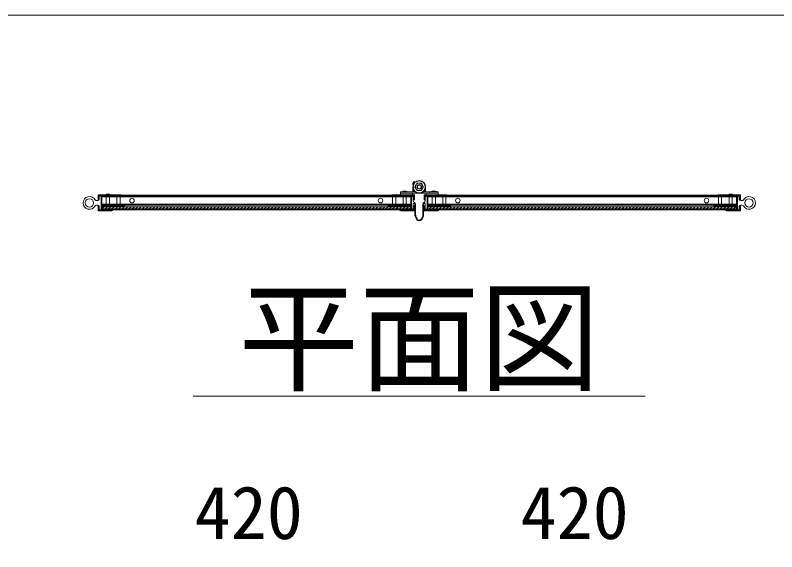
# Model space of a CAD drawing. Units: millimetres, scale not verified. Extents: x -13484 to 18716, y -23100 to 23100.
# Drawn here: x 15314 to 16932, y -10742 to -9602 of the extents above; entities that cross this region are included whole.
import ezdxf
from ezdxf.enums import TextEntityAlignment as Align

# ---------------------------------------------------------------- set-up
doc = ezdxf.new("R2010")
doc.units = ezdxf.units.MM
doc.header["$LTSCALE"] = 150
doc.linetypes.add('DASHED1', pattern=[1.8, 1.2, -0.6])
for name, color, linetype, lineweight in [('0-6_ﾎﾞﾙﾄ類', 2, 'Continuous', 18), ('0-A_図面枠', 7, 'Continuous', 18), ('0-B_寸法', 3, 'Continuous', 18), ('1-9_標準ﾊﾟﾈﾙ', 7, 'Continuous', 18), ('1-B_文字', 7, 'Continuous', 18)]:
    doc.layers.add(name, color=color, linetype=linetype, lineweight=lineweight)
doc.styles.add('ＭＳ ゴシック', font='')
doc.styles.get('ＭＳ ゴシック').set_extended_font_data('MS Gothic')

msp = doc.modelspace()

# ---------------------------------------------------------------- linework, layer by layer
at = {"layer": '0-6_ﾎﾞﾙﾄ類'}
for p, q in [((16177.3, -9958.8), (16181.9, -9966.8)), ((16168, -9974.8), (16163.4, -9966.8)), ((16177.3, -9974.8), (16168, -9974.8)), ((16181.9, -9966.8), (16177.3, -9974.8))]:
    msp.add_line(p, q, dxfattribs=at)
msp.add_lwpolyline([(16163.4, -9966.8), (16168, -9958.8), (16177.3, -9958.8)], dxfattribs=at)
for radius in [7.84, 4.8, 3.93]:
    msp.add_circle((16172.7, -9966.8), radius, dxfattribs=at)
at = {"layer": '0-A_図面枠'}
msp.add_lwpolyline([(14484.2, -9601.9), (18676, -9601.9), (18676, -16297.3), (14484.2, -16297.3)], close=True, dxfattribs=at)
at = {"layer": '0-B_寸法'}
msp.add_line((15692.7, -10411.9), (16652.7, -10411.9), dxfattribs=at)
at = {"layer": '1-9_標準ﾊﾟﾈﾙ'}
for p, q in [((16161.5, -9956), (16158.8, -9959.9)), ((16159, -9961), (16160, -9961.8)), ((16163.8, -9956.5), (16162.6, -9955.8)), ((16163.9, -9977.2), (16132.6, -9977.2)), ((16132.6, -9977.2), (16132.6, -9980.4)), ((16172.7, -9980.4), (16132.6, -9980.4)), ((16159.1, -9966.8), (16159.1, -9977.2)), ((16161.4, -9974.5), (16161.4, -9977.2)), ((16172.7, -9980.4), (16212.7, -9980.4)), ((16181.4, -9977.2), (16212.7, -9977.2)), ((16183.9, -9974.5), (16183.9, -9977.2)), ((16186.3, -9966.8), (16186.3, -9977.2)), ((16195, -9977.2), (16195, -9980.4)), ((16212.7, -9977.2), (16212.7, -9980.4)), ((15489.7, -9996), (15486.9, -9996)), ((15490.5, -9984.4), (15490.5, -9994.4)), ((15492.1, -9994.4), (15490.5, -9994.4)), ((15537.7, -9983.6), (15491.3, -9983.6)), ((15492.9, -9992.8), (15492.9, -9986.4)), ((15492.9, -9986.4), (15496.9, -9986.4)), ((15496.9, -10015.2), (15496.9, -9986.4)), ((15498.5, -9986), (15498.5, -10005.7)), ((15498.5, -9986), (15538.5, -9986)), ((15498.5, -9988), (16154.5, -9988)), ((15538.5, -9986), (15538.5, -9984.4)), ((16114.5, -9986), (16114.5, -9984.4)), ((16154.5, -9986), (16114.5, -9986)), ((16115.3, -9983.6), (16161.7, -9983.6)), ((16154.5, -9986), (16154.5, -10005.7)), ((16156.1, -10013.6), (16156.1, -9988)), ((16156.9, -9987.2), (16159.3, -9987.2)), ((16160.1, -9988), (16160.1, -9996.2)), ((16160.9, -9994.4), (16162.5, -9994.4)), ((16162.5, -9984.4), (16162.5, -9994.4)), ((16182.8, -9984.4), (16182.8, -9994.4)), ((16184.4, -9994.4), (16182.8, -9994.4)), ((16230, -9983.6), (16183.6, -9983.6)), ((16185.2, -9996.2), (16185.2, -9988)), ((16186, -9987.2), (16188.4, -9987.2)), ((16189.2, -9988), (16189.2, -10013.6)), ((16190.8, -9986), (16190.8, -10005.7)), ((16190.8, -9986), (16230.8, -9986)), ((16846.8, -9988), (16190.8, -9988)), ((16230.8, -9986), (16230.8, -9984.4)), ((16806.8, -9986), (16806.8, -9984.4)), ((16846.8, -9986), (16806.8, -9986)), ((16807.6, -9983.6), (16854, -9983.6)), ((16846.8, -9986), (16846.8, -10005.7)), ((16848.4, -10015.2), (16848.4, -9986.4)), ((16852.4, -9986.4), (16848.4, -9986.4)), ((16852.4, -9992.8), (16852.4, -9986.4)), ((16853.2, -9994.4), (16854.8, -9994.4)), ((16854.8, -9984.4), (16854.8, -9994.4)), ((16855.6, -9996), (16858.4, -9996)), ((15489.7, -10005.6), (15486.9, -10005.6)), ((15490.5, -10007.2), (15490.5, -10017.2)), ((15492.1, -10007.2), (15490.5, -10007.2)), ((15498.5, -10003.8), (16154.5, -10003.8)), ((15498.5, -10005.7), (15546.5, -10005.7)), ((15498.5, -10008.1), (15498.5, -10015.6)), ((15498.5, -10008.1), (15525.7, -10008.1)), ((15503.1, -10008.9), (15498.5, -10013.5)), ((15510.3, -10008.9), (15505.5, -10013.7)), ((15517.5, -10008.9), (15512.7, -10013.7)), ((15524.7, -10008.9), (15519.9, -10013.7)), ((15525.7, -10008.1), (15526.5, -10007.3)), ((15531.9, -10008.9), (15527.1, -10013.7)), ((15539, -10008.9), (15534.2, -10013.7)), ((15546.2, -10008.9), (15541.4, -10013.7)), ((15541.7, -10008.1), (15546.5, -10008.1)), ((15546.5, -10005.7), (15546.5, -10008.1)), ((15553.4, -10008.9), (15548.6, -10013.7)), ((15560.6, -10008.9), (15555.8, -10013.7)), ((15567.8, -10008.9), (15563, -10013.7)), ((15574.9, -10008.9), (15570.1, -10013.7)), ((15582.1, -10008.9), (15577.3, -10013.7)), ((15589.3, -10008.9), (15584.5, -10013.7)), ((15596.5, -10008.9), (15591.7, -10013.7)), ((15603.7, -10008.9), (15598.9, -10013.7)), ((15610.9, -10008.9), (15606.1, -10013.7)), ((15618.1, -10008.9), (15613.3, -10013.7)), ((15625.2, -10008.9), (15620.4, -10013.7)), ((15632.4, -10008.9), (15627.6, -10013.7)), ((15639.6, -10008.9), (15634.8, -10013.7)), ((15646.8, -10008.9), (15642, -10013.7)), ((15654, -10008.9), (15649.2, -10013.7)), ((15661.2, -10008.9), (15656.4, -10013.7)), ((15668.4, -10008.9), (15663.6, -10013.7)), ((15675.5, -10008.9), (15670.7, -10013.7)), ((15682.7, -10008.9), (15677.9, -10013.7)), ((15689.9, -10008.9), (15685.1, -10013.7)), ((15697.1, -10008.9), (15692.3, -10013.7)), ((15704.3, -10008.9), (15699.5, -10013.7)), ((15711.4, -10008.9), (15706.6, -10013.7)), ((15718.6, -10008.9), (15713.8, -10013.7)), ((15725.8, -10008.9), (15721, -10013.7)), ((15733, -10008.9), (15728.2, -10013.7)), ((15740.2, -10008.9), (15735.4, -10013.7)), ((15747.4, -10008.9), (15742.6, -10013.7)), ((15754.6, -10008.9), (15749.8, -10013.7)), ((15761.7, -10008.9), (15756.9, -10013.7)), ((15768.9, -10008.9), (15764.1, -10013.7)), ((15776.1, -10008.9), (15771.3, -10013.7)), ((15783.3, -10008.9), (15778.5, -10013.7)), ((15790.5, -10008.9), (15785.7, -10013.7)), ((15797.7, -10008.9), (15792.9, -10013.7)), ((15804.9, -10008.9), (15800.1, -10013.7)), ((15812, -10008.9), (15807.2, -10013.7)), ((15819.2, -10008.9), (15814.4, -10013.7)), ((15826.4, -10008.9), (15821.6, -10013.7)), ((15833.6, -10008.9), (15828.8, -10013.7)), ((15840.8, -10008.9), (15836, -10013.7)), ((15848, -10008.9), (15843.1, -10013.7)), ((15855.1, -10008.9), (15850.3, -10013.7)), ((15862.3, -10008.9), (15857.5, -10013.7)), ((15869.5, -10008.9), (15864.7, -10013.7)), ((15876.7, -10008.9), (15871.9, -10013.7)), ((15883.9, -10008.9), (15879.1, -10013.7)), ((15891.1, -10008.9), (15886.3, -10013.7)), ((15898.2, -10008.9), (15893.4, -10013.7)), ((15905.4, -10008.9), (15900.6, -10013.7)), ((15912.6, -10008.9), (15907.8, -10013.7)), ((15919.8, -10008.9), (15915, -10013.7)), ((15927, -10008.9), (15922.2, -10013.7)), ((15934.2, -10008.9), (15929.4, -10013.7)), ((15941.4, -10008.9), (15936.6, -10013.7)), ((15948.5, -10008.9), (15943.7, -10013.7)), ((15955.7, -10008.9), (15950.9, -10013.7)), ((15962.9, -10008.9), (15958.1, -10013.7)), ((15970.1, -10008.9), (15965.3, -10013.7)), ((15977.3, -10008.9), (15972.5, -10013.7)), ((15984.5, -10008.9), (15979.7, -10013.7)), ((15991.6, -10008.9), (15986.8, -10013.7)), ((15998.8, -10008.9), (15994, -10013.7)), ((16006, -10008.9), (16001.2, -10013.7)), ((16013.2, -10008.9), (16008.4, -10013.7)), ((16020.4, -10008.9), (16015.6, -10013.7)), ((16027.6, -10008.9), (16022.8, -10013.7)), ((16034.7, -10008.9), (16029.9, -10013.7)), ((16041.9, -10008.9), (16037.1, -10013.7)), ((16049.1, -10008.9), (16044.3, -10013.7)), ((16056.3, -10008.9), (16051.5, -10013.7)), ((16063.5, -10008.9), (16058.7, -10013.7)), ((16070.7, -10008.9), (16065.9, -10013.7)), ((16077.9, -10008.9), (16073.1, -10013.7)), ((16085, -10008.9), (16080.2, -10013.7)), ((16092.2, -10008.9), (16087.4, -10013.7)), ((16099.4, -10008.9), (16094.6, -10013.7)), ((16106.6, -10008.9), (16101.8, -10013.7)), ((16154.5, -10005.7), (16106.5, -10005.7)), ((16106.5, -10005.7), (16106.5, -10008.1)), ((16111.3, -10008.1), (16106.5, -10008.1)), ((16113.8, -10008.9), (16109, -10013.7)), ((16121, -10008.9), (16116.1, -10013.7)), ((16128.1, -10008.9), (16123.3, -10013.7)), ((16127.3, -10008.1), (16126.5, -10007.3)), ((16154.5, -10008.1), (16127.3, -10008.1)), ((16135.3, -10008.9), (16130.5, -10013.7)), ((16142.5, -10008.9), (16137.7, -10013.7)), ((16149.7, -10008.9), (16144.9, -10013.7)), ((16154.5, -10011.3), (16152.1, -10013.7)), ((16154.5, -10008.1), (16154.5, -10015.6)), ((16160.1, -10002.9), (16160.1, -10013.6)), ((16160.9, -10007.2), (16162.5, -10007.2)), ((16162.4, -9999.8), (16162.7, -10000)), ((16162.5, -10007.2), (16162.5, -10017.2)), ((16163.3, -10024.8), (16163.3, -10002.8)), ((16164.8, -10002.9), (16164.9, -10025.1)), ((16180.4, -10025.1), (16180.6, -10002.9)), ((16182, -10002.8), (16182, -10024.8)), ((16182.6, -10000), (16182.9, -9999.8)), ((16182.8, -10007.2), (16182.8, -10017.2)), ((16184.4, -10007.2), (16182.8, -10007.2)), ((16185.2, -10013.6), (16185.2, -10002.9)), ((16846.8, -10003.8), (16190.8, -10003.8)), ((16190.8, -10005.7), (16238.8, -10005.7)), ((16190.8, -10008.1), (16190.8, -10015.6)), ((16190.8, -10008.1), (16218, -10008.1)), ((16191.5, -10008.9), (16190.8, -10009.6)), ((16198.7, -10008.9), (16193.9, -10013.7)), ((16205.9, -10008.9), (16201.1, -10013.7)), ((16213.1, -10008.9), (16208.3, -10013.7)), ((16220.2, -10008.9), (16215.4, -10013.7)), ((16218, -10008.1), (16218.8, -10007.3)), ((16227.4, -10008.9), (16222.6, -10013.7)), ((16234.6, -10008.9), (16229.8, -10013.7)), ((16234, -10008.1), (16238.8, -10008.1)), ((16241.8, -10008.9), (16237, -10013.7)), ((16238.8, -10005.7), (16238.8, -10008.1)), ((16249, -10008.9), (16244.2, -10013.7)), ((16256.2, -10008.9), (16251.4, -10013.7)), ((16263.3, -10008.9), (16258.5, -10013.7)), ((16270.5, -10008.9), (16265.7, -10013.7)), ((16277.7, -10008.9), (16272.9, -10013.7)), ((16284.9, -10008.9), (16280.1, -10013.7)), ((16292.1, -10008.9), (16287.3, -10013.7)), ((16299.3, -10008.9), (16294.5, -10013.7)), ((16306.4, -10008.9), (16301.6, -10013.7)), ((16313.6, -10008.9), (16308.8, -10013.7)), ((16320.8, -10008.9), (16316, -10013.7)), ((16328, -10008.9), (16323.2, -10013.7)), ((16335.2, -10008.9), (16330.4, -10013.7)), ((16342.4, -10008.9), (16337.6, -10013.7)), ((16349.5, -10008.9), (16344.8, -10013.7)), ((16356.7, -10008.9), (16351.9, -10013.7)), ((16363.9, -10008.9), (16359.1, -10013.7)), ((16371.1, -10008.9), (16366.3, -10013.7)), ((16378.3, -10008.9), (16373.5, -10013.7)), ((16385.5, -10008.9), (16380.7, -10013.7)), ((16392.7, -10008.9), (16387.9, -10013.7)), ((16399.8, -10008.9), (16395, -10013.7)), ((16407, -10008.9), (16402.2, -10013.7)), ((16414.2, -10008.9), (16409.4, -10013.7)), ((16421.4, -10008.9), (16416.6, -10013.7)), ((16428.6, -10008.9), (16423.8, -10013.7)), ((16435.8, -10008.9), (16431, -10013.7)), ((16442.9, -10008.9), (16438.1, -10013.7)), ((16450.1, -10008.9), (16445.3, -10013.7)), ((16457.3, -10008.9), (16452.5, -10013.7)), ((16464.5, -10008.9), (16459.7, -10013.7)), ((16471.7, -10008.9), (16466.9, -10013.7)), ((16478.9, -10008.9), (16474.1, -10013.7)), ((16486, -10008.9), (16481.2, -10013.7)), ((16493.2, -10008.9), (16488.4, -10013.7)), ((16500.4, -10008.9), (16495.6, -10013.7)), ((16507.6, -10008.9), (16502.8, -10013.7)), ((16514.8, -10008.9), (16510, -10013.7)), ((16522, -10008.9), (16517.2, -10013.7)), ((16529.2, -10008.9), (16524.4, -10013.7)), ((16536.3, -10008.9), (16531.5, -10013.7)), ((16543.5, -10008.9), (16538.7, -10013.7)), ((16550.7, -10008.9), (16545.9, -10013.7)), ((16557.9, -10008.9), (16553.1, -10013.7)), ((16565.1, -10008.9), (16560.3, -10013.7)), ((16572.3, -10008.9), (16567.5, -10013.7)), ((16579.4, -10008.9), (16574.6, -10013.7)), ((16586.6, -10008.9), (16581.8, -10013.7)), ((16593.8, -10008.9), (16589, -10013.7)), ((16601, -10008.9), (16596.2, -10013.7)), ((16608.2, -10008.9), (16603.4, -10013.7)), ((16615.4, -10008.9), (16610.6, -10013.7)), ((16622.5, -10008.9), (16617.8, -10013.7)), ((16629.7, -10008.9), (16624.9, -10013.7)), ((16636.9, -10008.9), (16632.1, -10013.7)), ((16644.1, -10008.9), (16639.3, -10013.7)), ((16651.3, -10008.9), (16646.5, -10013.7)), ((16658.5, -10008.9), (16653.7, -10013.7)), ((16665.7, -10008.9), (16660.9, -10013.7)), ((16672.8, -10008.9), (16668, -10013.7)), ((16680, -10008.9), (16675.2, -10013.7)), ((16687.2, -10008.9), (16682.4, -10013.7)), ((16694.4, -10008.9), (16689.6, -10013.7)), ((16701.6, -10008.9), (16696.8, -10013.7)), ((16708.8, -10008.9), (16704, -10013.7)), ((16715.9, -10008.9), (16711.1, -10013.7)), ((16723.1, -10008.9), (16718.3, -10013.7)), ((16730.3, -10008.9), (16725.5, -10013.7)), ((16737.5, -10008.9), (16732.7, -10013.7)), ((16744.7, -10008.9), (16739.9, -10013.7)), ((16751.9, -10008.9), (16747.1, -10013.7)), ((16759, -10008.9), (16754.2, -10013.7)), ((16766.2, -10008.9), (16761.4, -10013.7)), ((16773.4, -10008.9), (16768.6, -10013.7)), ((16780.6, -10008.9), (16775.8, -10013.7)), ((16787.8, -10008.9), (16783, -10013.7)), ((16795, -10008.9), (16790.2, -10013.7)), ((16802.2, -10008.9), (16797.4, -10013.7)), ((16846.8, -10005.7), (16798.8, -10005.7)), ((16798.8, -10005.7), (16798.8, -10008.1)), ((16803.6, -10008.1), (16798.8, -10008.1)), ((16809.3, -10008.9), (16804.5, -10013.7)), ((16816.5, -10008.9), (16811.7, -10013.7)), ((16819.6, -10008.1), (16818.8, -10007.3)), ((16823.7, -10008.9), (16818.9, -10013.7)), ((16846.8, -10008.1), (16819.6, -10008.1)), ((16830.9, -10008.9), (16826.1, -10013.7)), ((16838.1, -10008.9), (16833.3, -10013.7)), ((16845.3, -10008.9), (16840.5, -10013.7)), ((16846.8, -10008.1), (16846.8, -10015.6)), ((16853.2, -10007.2), (16854.8, -10007.2)), ((16854.8, -10007.2), (16854.8, -10017.2)), ((16855.6, -10005.6), (16858.4, -10005.6)), ((15491.3, -10018), (15519.7, -10018)), ((15498.5, -10013.7), (16154.5, -10013.7)), ((15498.5, -10015.6), (15522.1, -10015.6)), ((16154.5, -10015.6), (16130.9, -10015.6)), ((16161.7, -10018), (16133.3, -10018)), ((16159.3, -10014.4), (16156.9, -10014.4)), ((16183.6, -10018), (16212, -10018)), ((16188.4, -10014.4), (16186, -10014.4)), ((16846.8, -10013.7), (16190.8, -10013.7)), ((16190.8, -10015.6), (16214.4, -10015.6)), ((16846.8, -10015.6), (16823.2, -10015.6)), ((16854, -10018), (16825.6, -10018))]:
    msp.add_line(p, q, dxfattribs=at)
at = {"layer": '1-9_標準ﾊﾟﾈﾙ', "linetype": 'DASHED1'}
for p, q in [((15507.9, -9983.6), (15507.9, -9986)), ((15507.9, -9986), (15507.9, -10005.7)), ((15514.6, -9983.6), (15514.6, -9986)), ((15514.6, -9986), (15514.6, -10005.7)), ((15530.3, -9986), (15530.3, -10005.7)), ((15537.1, -9986), (15537.1, -10005.7)), ((16115.9, -9986), (16115.9, -10005.7)), ((16122.7, -9986), (16122.7, -10005.7)), ((16138.3, -9983.6), (16138.3, -9986)), ((16138.3, -9986), (16138.3, -10005.7)), ((16145.1, -9983.6), (16145.1, -9986)), ((16145.1, -9986), (16145.1, -10005.7)), ((16200.3, -9983.6), (16200.3, -9986)), ((16200.3, -9986), (16200.3, -10005.7)), ((16207, -9983.6), (16207, -9986)), ((16207, -9986), (16207, -10005.7)), ((16222.6, -9986), (16222.6, -10005.7)), ((16229.4, -9986), (16229.4, -10005.7)), ((16808.2, -9986), (16808.2, -10005.7)), ((16815, -9986), (16815, -10005.7)), ((16830.7, -9983.6), (16830.7, -9986)), ((16830.7, -9986), (16830.7, -10005.7)), ((16837.4, -9983.6), (16837.4, -9986)), ((16837.4, -9986), (16837.4, -10005.7)), ((15530.3, -10005.7), (15530.3, -10007.3)), ((15537.1, -10005.7), (15537.1, -10007.3)), ((16115.9, -10005.7), (16115.9, -10007.3)), ((16122.7, -10005.7), (16122.7, -10007.3)), ((16222.6, -10005.7), (16222.6, -10007.3)), ((16229.4, -10005.7), (16229.4, -10007.3)), ((16808.2, -10005.7), (16808.2, -10007.3)), ((16815, -10005.7), (16815, -10007.3))]:
    msp.add_line(p, q, dxfattribs=at)
at = {"layer": '1-9_標準ﾊﾟﾈﾙ'}
for points in [[(16158.3, -9980.4), (16132.6, -9980.4), (16132.6, -9983.6), (16158.3, -9983.6)], [(16212.7, -9980.4), (16187.1, -9980.4), (16187.1, -9983.6), (16212.7, -9983.6)], [(15498.5, -10015.6), (16154.5, -10015.6), (16154.5, -9984.1), (15498.5, -9984.1)], [(15498.5, -10005.7), (16154.5, -10005.7), (16154.5, -9986), (15498.5, -9986)], [(16846.8, -10015.6), (16190.8, -10015.6), (16190.8, -9984.1), (16846.8, -9984.1)], [(16846.8, -10005.7), (16190.8, -10005.7), (16190.8, -9986), (16846.8, -9986)], [(15498.5, -10013.7), (16154.5, -10013.7), (16154.5, -10008.9), (15498.5, -10008.9)], [(16846.8, -10013.7), (16190.8, -10013.7), (16190.8, -10008.9), (16846.8, -10008.9)]]:
    msp.add_lwpolyline(points, close=True, dxfattribs=at)
for points in [[(15492.1, -10007.2), (15492.1, -10015.6), (15496.9, -10015.6), (15496.9, -9986), (15492.1, -9986), (15492.1, -9994.4)], [(16160.9, -10007.2), (16160.9, -10015.6), (16156.1, -10015.6), (16156.1, -9986), (16160.9, -9986), (16160.9, -9994.4)], [(16184.4, -10007.2), (16184.4, -10015.6), (16189.2, -10015.6), (16189.2, -9986), (16184.4, -9986), (16184.4, -9994.4)], [(16853.2, -10007.2), (16853.2, -10015.6), (16848.4, -10015.6), (16848.4, -9986), (16853.2, -9986), (16853.2, -9994.4)], [(15492.9, -10008.8), (15492.9, -10015.2), (15496.9, -10015.2)], [(15541.7, -10008.1), (15540.9, -10007.3), (15526.5, -10007.3)], [(16111.3, -10008.1), (16112.1, -10007.3), (16126.5, -10007.3)], [(16234, -10008.1), (16233.2, -10007.3), (16218.8, -10007.3)], [(16803.6, -10008.1), (16804.4, -10007.3), (16818.8, -10007.3)], [(16852.4, -10008.8), (16852.4, -10015.2), (16848.4, -10015.2)]]:
    msp.add_lwpolyline(points, dxfattribs=at)
for centre, radius in [((16172.7, -9966.8), 13.6), ((16172.7, -9966.8), 12.8), ((15472.1, -10000.8), 8.8), ((15562.5, -9995.9), 4.8), ((15562.5, -9995.9), 4.8), ((16090.5, -9995.9), 4.8), ((16090.5, -9995.9), 4.8), ((16254.8, -9995.9), 4.8), ((16254.8, -9995.9), 4.8), ((16782.8, -9995.9), 4.8), ((16782.8, -9995.9), 4.8), ((16873.2, -10000.8), 8.8)]:
    msp.add_circle(centre, radius, dxfattribs=at)
for centre, radius, start, end in [((16159.4, -9960.3), 0.8, 145, 235), ((16162.2, -9956.4), 0.8, 55, 145), ((16141.7, -9989.2), 13.6, 61.928, 118.072), ((16203.6, -9989.2), 13.6, 61.928, 118.072), ((15472.1, -10000.8), 13.6, 28.437, 331.563), ((15486.9, -9992.8), 3.19, 208.437, 270), ((15489.7, -9992.8), 3.19, 270, 0), ((15491.3, -9984.4), 0.8, 90, 180), ((15511.3, -9995.6), 13.6, 61.928, 118.072), ((15537.7, -9984.4), 0.8, 0, 90), ((16115.3, -9984.4), 0.8, 90, 180), ((16156.9, -9988), 0.8, 90, 180), ((16159.3, -9988), 0.8, 0, 90), ((16164.1, -9996.2), 4, 180, 245.323), ((16161.7, -9984.4), 0.8, 0, 90), ((16183.6, -9984.4), 0.8, 90, 180), ((16181.2, -9996.2), 4, 294.677, 0), ((16186, -9988), 0.8, 90, 180), ((16188.4, -9988), 0.8, 0, 90), ((16230, -9984.4), 0.8, 0, 90), ((16807.6, -9984.4), 0.8, 90, 180), ((16834, -9995.6), 13.6, 61.928, 118.072), ((16855.6, -9992.8), 3.19, 180, 270), ((16854, -9984.4), 0.8, 0, 90), ((16858.4, -9992.8), 3.19, 270, 331.563), ((16873.2, -10000.8), 13.6, 208.437, 151.563), ((15486.9, -10008.8), 3.19, 90, 151.563), ((15489.7, -10008.8), 3.19, 0, 90), ((15533.7, -9995.3), 13.6, 241.928, 298.072), ((16119.3, -9995.3), 13.6, 241.928, 298.072), ((16156.9, -10013.6), 0.8, 180, 270), ((16159.3, -10013.6), 0.8, 270, 0), ((16161.7, -10002.9), 1.6, 0.323, 180), ((16161.7, -10002.9), 3.06, 0, 70.063), ((16183.6, -10002.9), 3.06, 109.937, 180), ((16183.6, -10002.9), 1.6, 0, 179.677), ((16186, -10013.6), 0.8, 180, 270), ((16188.4, -10013.6), 0.8, 270, 0), ((16226, -9995.3), 13.6, 241.928, 298.072), ((16811.6, -9995.3), 13.6, 241.928, 298.072), ((16855.6, -10008.8), 3.19, 90, 180), ((16858.4, -10008.8), 3.19, 28.437, 90), ((15491.3, -10017.2), 0.8, 180, 270), ((15519.7, -10015.6), 2.4, 270, 0), ((16133.3, -10015.6), 2.4, 180, 270), ((16161.7, -10017.2), 0.8, 270, 0), ((16182.5, -10024.4), 19.2, 181.045, 220.133), ((16182.5, -10024.4), 17.6, 182.206, 220.354), ((16162.8, -10024.4), 17.6, 319.646, 357.794), ((16162.8, -10024.4), 19.2, 319.867, 358.955), ((16183.6, -10017.2), 0.8, 180, 270), ((16212, -10015.6), 2.4, 270, 0), ((16825.6, -10015.6), 2.4, 180, 270), ((16854, -10017.2), 0.8, 270, 0), ((16172.7, -10033), 6.15, 218.458, 321.542), ((16172.7, -10033), 4.51, 218.097, 321.903)]:
    msp.add_arc(centre, radius, start, end, dxfattribs=at)

# ---------------------------------------------------------------- texts
at = {"layer": '0-B_寸法', "style": 'ＭＳ ゴシック'}
for p in [(15695.6, -10749), (16387.9, -10749)]:
    msp.add_text('420', height=112.6, dxfattribs=at).set_placement(p, align=Align.BOTTOM_LEFT)
at = {"layer": '1-B_文字', "style": 'ＭＳ ゴシック'}
msp.add_text('平面図', height=187.7, dxfattribs=at).set_placement((15788.7, -10437.5), align=Align.BOTTOM_LEFT)

doc.saveas('drawing.dxf')
